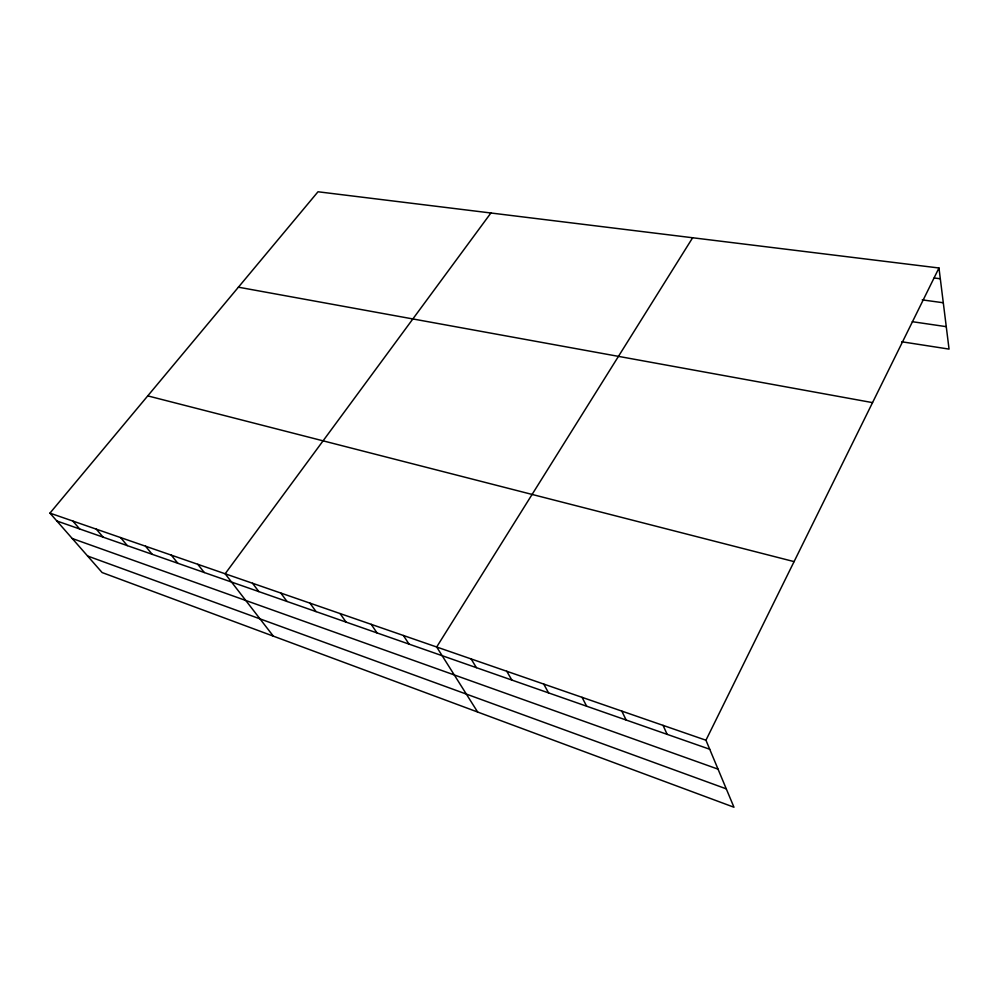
<?xml version="1.0" encoding="UTF-8"?>
<svg xmlns="http://www.w3.org/2000/svg" width="999" height="999" viewBox="0 0 999 999"><rect width="100%" height="100%" fill="white"/><g stroke="black" fill="none" stroke-linecap="round" stroke-linejoin="round"><path stroke-width="1.5" d="M705.943 740.222L938.973 267.994L318.007 191.771L49.95 513.124L102.123 572.552L733.965 807.229L705.943 740.222L49.95 513.124M692.644 237.75L436.675 647.002L477.647 712.025M490.909 212.987L225.15 573.776L273.339 636.151M934.202 277.997L940.309 278.771M922.214 299.875L943.293 302.759M912.287 321.69L946.265 326.661M901.735 341.77L949.05 349.101L938.973 267.994M238.411 287.188L872.539 402.622M147.752 395.879L794.08 561.613M56.843 520.979L709.715 749.238M72.228 538.498L718.044 769.155M87.612 556.018L726.285 788.86M72.815 521.041L79.658 528.958M96.341 529.195L103.134 537.162M120.579 537.574L127.298 545.616M145.542 546.216L152.198 554.32M171.266 555.119L177.847 563.286M197.79 564.31L204.283 572.527M252.547 583.266L258.841 591.608M280.806 593.044L287 601.448M309.977 603.146L316.046 611.6M340.097 613.573L346.041 622.09M371.216 624.35L377.023 632.916M403.396 635.489L409.041 644.118M471.103 658.928L476.398 667.657M506.768 671.266L511.85 680.057M543.718 684.065L548.588 692.906M582.042 697.327L586.663 706.218M621.79 711.088L626.148 720.017M663.061 725.374L667.145 734.352"/></g></svg>
